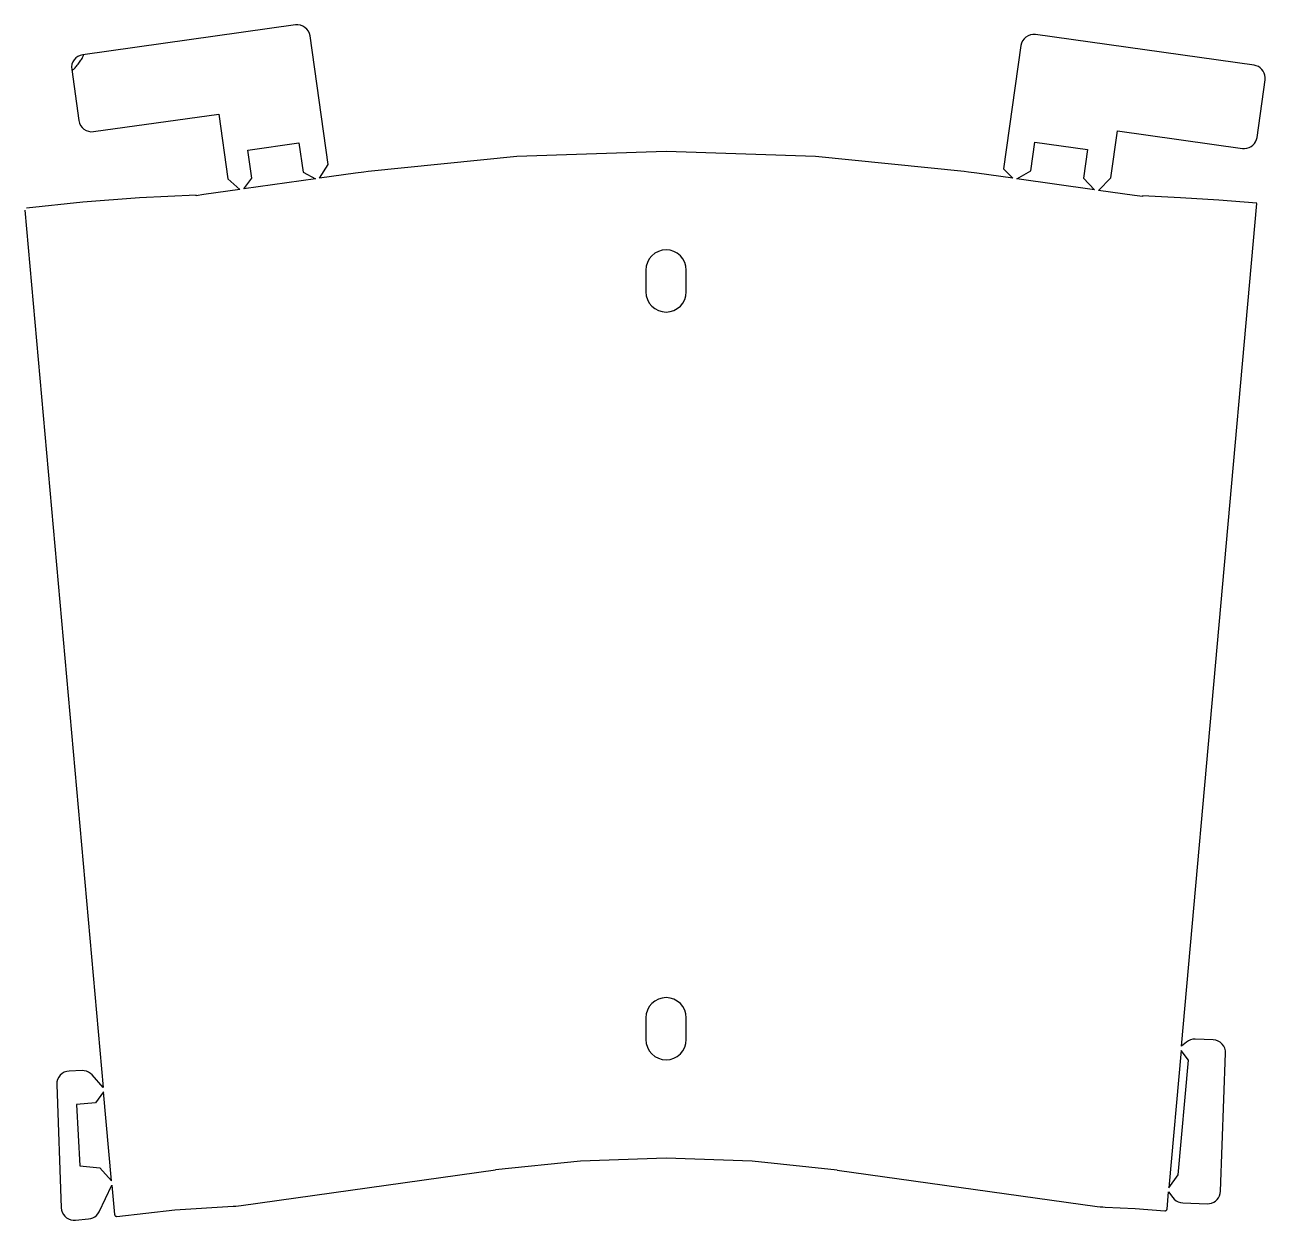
# Model space of a CAD drawing. Extents: x 1.4 to 13.4, y -0.5 to 11.1.
import ezdxf

# ---------------------------------------------------------------- set-up
doc = ezdxf.new("R2010")
doc.units = 0
doc.layers.get('0').update_dxf_attribs({"linetype": 'CONTINUOUS'})

msp = doc.modelspace()

# ---------------------------------------------------------------- linework, layer by layer
for points in [[(4.00349, 11.0794), (1.94707, 10.7913)], [(4.14462, 10.9729), (4.13886, 10.9967), (4.12856, 11.019), (4.11412, 11.0388), (4.0961, 11.0554), (4.07518, 11.0681), (4.05218, 11.0766), (4.02797, 11.0804), (4.00349, 11.0794)], [(4.31884, 9.72921), (4.14462, 10.9729)], [(11.1578, 10.9863), (11.1333, 10.9873), (11.1091, 10.9835), (11.0861, 10.975), (11.0652, 10.9623), (11.0472, 10.9457), (11.0327, 10.9259), (11.0224, 10.9036), (11.0167, 10.8798)], [(13.2713, 10.6902), (11.1578, 10.9863)], [(11.0167, 10.8798), (10.8499, 9.68929)], [(13.3778, 10.5491), (13.3789, 10.5708), (13.3762, 10.5924), (13.3699, 10.6133), (13.36, 10.6327), (13.3468, 10.6501), (13.3309, 10.6649), (13.3126, 10.6768), (13.2926, 10.6853), (13.2713, 10.6902)], [(1.84062, 10.6502), (1.90999, 10.155)], [(13.2998, 9.9925), (13.3778, 10.5491)], [(2.05112, 10.0485), (3.26289, 10.2183)], [(3.26289, 10.2183), (3.3504, 9.59355)], [(1.90999, 10.155), (1.91575, 10.1312), (1.92605, 10.1089), (1.94048, 10.0891), (1.95851, 10.0725), (1.97942, 10.0598), (2.00243, 10.0513), (2.02663, 10.0475), (2.05112, 10.0485)], [(11.8859, 9.60102), (11.9495, 10.0554)], [(11.9495, 10.0554), (13.1587, 9.88605)], [(13.1587, 9.88605), (13.1804, 9.88492), (13.2021, 9.88758), (13.2229, 9.89396), (13.2423, 9.90386), (13.2597, 9.91698), (13.2746, 9.93293), (13.2864, 9.95121), (13.2949, 9.97127), (13.2998, 9.9925)], [(10.4683, 9.66279), (9.03094, 9.80733), (7.58716, 9.85558), (6.14338, 9.80733), (4.70605, 9.66279)], [(4.23634, 9.59733), (4.31884, 9.72921)], [(3.3504, 9.59355), (3.46597, 9.48942)], [(4.58295, 9.64589), (4.23634, 9.59733)], [(4.6641, 9.65717), (4.58295, 9.64589)], [(4.70605, 9.66279), (4.6641, 9.65717)], [(10.5093, 9.65729), (10.4683, 9.66279)], [(10.5914, 9.64589), (10.5093, 9.65729)], [(10.938, 9.59733), (10.5914, 9.64589)], [(10.8499, 9.68929), (10.938, 9.59733)], [(11.7681, 9.48105), (11.8859, 9.60102)], [(3.46597, 9.48942), (3.11935, 9.44086)], [(12.1147, 9.43249), (11.7681, 9.48105)], [(1.94969, 9.36538), (1.40501, 9.30978)], [(2.49561, 9.40711), (1.94969, 9.36538)], [(3.0424, 9.43493), (2.49561, 9.40711)], [(3.04262, 9.42878), (3.0424, 9.43493)], [(3.11935, 9.44086), (3.04262, 9.42878)], [(12.1914, 9.42041), (12.1147, 9.43249)], [(12.1917, 9.42656), (12.1914, 9.42041)], [(12.5608, 9.40931), (12.1917, 9.42656)], [(13.298, 9.3558), (12.9296, 9.38572), (12.5608, 9.40931)], [(12.5704, 1.21079), (13.2979, 9.35464)], [(1.38737, 9.28813), (2.14583, 0.811798)], [(12.6188, 1.25065), (12.5704, 1.21079)], [(12.703, 1.2791), (12.6804, 1.2779), (12.6583, 1.27262), (12.6375, 1.26343), (12.6188, 1.25065)], [(12.8762, 1.27255), (12.703, 1.2791)], [(12.9964, 1.14305), (12.9949, 1.1675), (12.9886, 1.19117), (12.9779, 1.21318), (12.9631, 1.23268), (12.9447, 1.24891), (12.9236, 1.26125), (12.9004, 1.26924), (12.8762, 1.27255)], [(12.9474, -0.190657), (12.9964, 1.14305)], [(1.81688, 0.971266), (1.7926, 0.96797), (1.76942, 0.960001), (1.74825, 0.947665), (1.72989, 0.931435), (1.71505, 0.911935), (1.7043, 0.889915), (1.69805, 0.86622), (1.69655, 0.841762)], [(1.94043, 0.975803), (1.81688, 0.971266)], [(2.0389, 0.933424), (2.02287, 0.948684), (2.00441, 0.960879), (1.98408, 0.969628), (1.96253, 0.974655), (1.94043, 0.975803)], [(1.69655, 0.841762), (1.7403, -0.3496)], [(2.14583, 0.811798), (2.0389, 0.933424)], [(9.24223, 0.014923), (8.41777, 0.101556), (7.58928, 0.130579), (6.76078, 0.101851), (5.93629, 0.015512)], [(3.47816, -0.328831), (5.93629, 0.015512)], [(9.24223, 0.014923), (11.7559, -0.337199)], [(2.10506, -0.388214), (2.23016, -0.130597)], [(2.23016, -0.130597), (2.25557, -0.414555)], [(12.43, -0.361654), (12.4448, -0.195424)], [(12.4448, -0.195424), (12.4854, -0.250891)], [(12.8177, -0.31098), (12.8395, -0.309901), (12.8608, -0.305054), (12.8809, -0.296587), (12.8992, -0.284756), (12.9152, -0.269924), (12.9283, -0.252539), (12.9383, -0.233133), (12.9447, -0.212294), (12.9474, -0.190657)], [(1.7403, -0.3496), (1.74315, -0.371935), (1.74996, -0.393396), (1.76051, -0.413287), (1.77446, -0.430963), (1.79135, -0.445851), (1.81064, -0.457467), (1.8317, -0.465434), (1.85384, -0.469494), (1.87636, -0.469515)], [(2.83854, -0.37031), (3.4012, -0.334782)], [(3.4012, -0.334782), (3.42601, -0.333456)], [(3.42601, -0.333456), (3.45166, -0.331395)], [(3.45166, -0.331395), (3.47816, -0.328831)], [(11.7559, -0.337199), (11.7825, -0.33977)], [(11.7825, -0.33977), (11.8081, -0.341827)], [(11.8081, -0.341827), (11.8329, -0.34315)], [(11.8329, -0.34315), (12.1208, -0.35797)], [(12.1208, -0.35797), (12.4083, -0.379798)], [(12.4854, -0.250891), (12.5002, -0.2678), (12.5179, -0.281767), (12.5378, -0.292339), (12.5592, -0.299173), (12.5815, -0.302047)], [(12.5815, -0.302047), (12.8177, -0.31098)], [(1.87636, -0.469515), (2.00376, -0.458115)], [(2.00376, -0.458115), (2.02485, -0.454385), (2.045, -0.447107), (2.06361, -0.436497), (2.08014, -0.422865), (2.09409, -0.406611), (2.10506, -0.388214)], [(2.25557, -0.414555), (2.2562, -0.418084), (2.25746, -0.421443), (2.2593, -0.424522), (2.26166, -0.427224), (2.26446, -0.429461), (2.26762, -0.431161), (2.27103, -0.43227), (2.27459, -0.432753), (2.27817, -0.432592)], [(2.27817, -0.432592), (2.83854, -0.37031)], [(12.4083, -0.379798), (12.4122, -0.379758), (12.416, -0.378955), (12.4196, -0.37742), (12.4229, -0.375212), (12.4256, -0.372415), (12.4278, -0.369137), (12.4292, -0.365504), (12.43, -0.361654)]]:
    msp.add_lwpolyline(points)
for points in [[(1.94707, 10.7913), (1.92326, 10.7855), (1.90102, 10.7752), (1.88122, 10.7608), (1.86462, 10.7428), (1.85185, 10.7219), (1.84341, 10.6989), (1.83962, 10.6746), (1.84062, 10.6502), (1.84143, 10.6464), (1.8434, 10.6446), (1.84642, 10.6445), (1.85037, 10.6461), (1.85515, 10.6492), (1.86063, 10.6535), (1.86672, 10.6591), (1.87329, 10.6657), (1.88023, 10.6732), (1.88744, 10.6814), (1.8948, 10.6902), (1.90219, 10.6994), (1.90952, 10.7089), (1.91665, 10.7186), (1.92349, 10.7282), (1.92992, 10.7377), (1.93583, 10.7469), (1.94111, 10.7556), (1.94564, 10.7637), (1.94931, 10.7711), (1.95202, 10.7776), (1.95364, 10.783), (1.95407, 10.7873), (1.95319, 10.7901), (1.9509, 10.7915)], [(4.19672, 9.59178), (3.50558, 9.49497), (3.58067, 9.60012), (3.54294, 9.86943), (4.03789, 9.93877), (4.07736, 9.65701)], [(11.6603, 9.87428), (11.6216, 9.59817), (11.7285, 9.4866), (10.9776, 9.59178), (11.1126, 9.66947), (11.1512, 9.94558)], [(13.2979, 9.35464), (13.2979, 9.35493), (13.298, 9.35522), (13.298, 9.35551)], [(7.39216, 8.50058), (7.39591, 8.46254), (7.407, 8.42596), (7.42502, 8.39224), (7.44927, 8.36269), (7.47882, 8.33844), (7.51254, 8.32042), (7.54912, 8.30933), (7.58716, 8.30558), (7.6252, 8.30933), (7.66178, 8.32042), (7.6955, 8.33844), (7.72505, 8.36269), (7.7493, 8.39224), (7.76732, 8.42596), (7.77841, 8.46254), (7.78216, 8.50058), (7.78216, 8.71058), (7.77841, 8.74862), (7.76732, 8.7852), (7.7493, 8.81892), (7.72505, 8.84846), (7.6955, 8.87272), (7.66178, 8.89074), (7.6252, 8.90183), (7.58716, 8.90558), (7.54912, 8.90183), (7.51254, 8.89074), (7.47882, 8.87272), (7.44927, 8.84846), (7.42502, 8.81892), (7.407, 8.7852), (7.39591, 8.74862), (7.39216, 8.71058)], [(7.39216, 1.27558), (7.39591, 1.23754), (7.407, 1.20096), (7.42502, 1.16724), (7.44927, 1.13769), (7.47882, 1.11344), (7.51254, 1.09542), (7.54912, 1.08433), (7.58716, 1.08058), (7.6252, 1.08433), (7.66178, 1.09542), (7.6955, 1.11344), (7.72505, 1.13769), (7.7493, 1.16724), (7.76732, 1.20096), (7.77841, 1.23754), (7.78216, 1.27558), (7.78216, 1.48558), (7.77841, 1.52362), (7.76732, 1.5602), (7.7493, 1.59392), (7.72505, 1.62346), (7.6955, 1.64772), (7.66178, 1.66574), (7.6252, 1.67683), (7.58716, 1.68058), (7.54912, 1.67683), (7.51254, 1.66574), (7.47882, 1.64772), (7.44927, 1.62346), (7.42502, 1.59392), (7.407, 1.5602), (7.39591, 1.52362), (7.39216, 1.48558)], [(12.5669, 1.1709), (12.4484, -0.155528), (12.5375, -0.030723), (12.6364, 1.07582)], [(1.91942, 0.05702), (2.1142, 0.037133), (2.22659, -0.090701), (2.1494, 0.771902), (2.07148, 0.664549), (1.88787, 0.64812)]]:
    msp.add_lwpolyline(points, close=True)

doc.saveas('drawing.dxf')
